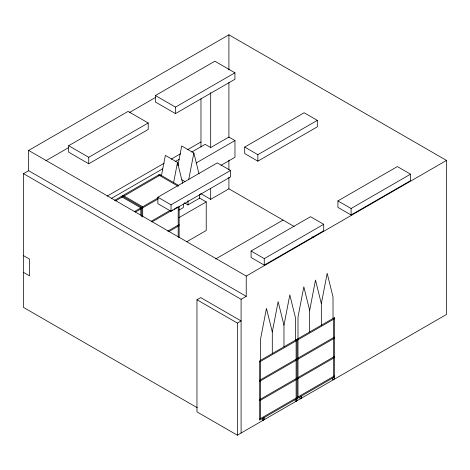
<?xml version="1.0" encoding="UTF-8"?>
<svg xmlns="http://www.w3.org/2000/svg" width="470" height="470" viewBox="0 0 470 470"><rect width="100%" height="100%" fill="white"/><g stroke="black" fill="none" stroke-linecap="round" stroke-linejoin="round"><path stroke-width="0.7" d="M161.422 175.862L165.358 155.405L177.501 162.414L182.654 183.235M173.565 182.877L177.501 162.414M177.901 165.722L181.702 145.964L193.846 152.979L198.998 173.794M188.687 179.787L193.846 152.979M272.295 353.552L272.295 331.979L278.134 301.64L283.968 325.234L283.968 346.807M283.968 325.234L289.808 294.901L295.648 318.495L295.648 340.069M309.665 331.973L309.665 310.4L315.505 280.067L321.339 303.661L321.339 325.234M321.339 303.661L327.179 273.323L333.019 296.917L333.019 318.49M28.635 150.424L246.233 276.055L246.233 296.329L28.635 170.704L28.635 150.424L228.908 34.803L446.5 160.429L446.5 314.454L237.356 435.197L196.959 411.873L196.959 299.754L200.696 297.598L241.092 320.922L237.356 323.078L196.959 299.754M155.394 95.528L214.849 61.2L234.93 72.797L234.93 79.265L175.475 113.593L155.394 101.996L155.394 95.528L175.475 107.119L234.93 72.797M68.655 145.712L128.11 111.384L148.197 122.975L148.197 129.45L88.742 163.777L68.655 152.18L68.655 145.712L88.742 157.303L148.197 122.975M197.324 407.772L23.5 307.415L23.5 173.671L28.635 170.704M45.854 160.763L68.679 147.586M129.538 112.448L155.535 97.443M107.142 196.131L164.206 163.19M171.18 159.166L180.686 153.672M187.659 149.648L200.978 141.958M111.255 198.505L162.608 168.859M175.287 161.533L179.094 159.342M191.772 152.022L205.084 144.331L210.689 147.568L228.908 137.052L234.976 140.559L234.976 157.274L220.988 165.352M114.545 200.379L159.518 174.417L178.5 185.374M115.479 200.919L160.452 174.952M196.184 162.955L234.976 140.559M157.861 197.212L217.316 162.884L230.488 170.487L230.488 176.961L171.033 211.288L157.861 203.68L157.861 197.212L171.033 204.814L230.488 170.487M244.694 147.081L304.143 112.753L317.315 120.361L317.315 126.829L257.86 161.157L244.694 153.555L244.694 147.081L257.86 154.683L317.315 120.361M134.162 211.706L158.231 197.805M135.431 212.052L158.231 198.886M151.264 221.247L170.269 210.272M151.898 221.958L172.801 209.89M174.07 209.162L177.866 206.964M199.709 194.463L200.978 193.734L210.689 199.339L228.908 188.822L294.249 226.552M179.035 210.067L183.341 207.581L183.341 203.986M184.363 202.782L188.012 204.885L199.685 198.146L199.685 194.551M178.823 217.739L206.224 201.918L206.224 230.5L186.919 241.645M167.731 231.152L179.135 224.572M169 231.499L179.135 225.647M215.677 258.964L283.034 220.078M251.086 251.033L310.541 216.705L323.713 224.308L323.713 230.782L264.257 265.109L251.086 257.501L251.086 251.033L264.257 258.635L323.713 224.308M337.912 200.901L397.367 166.574L410.539 174.182L410.539 180.65L351.084 214.978L337.912 207.376L337.912 200.901L351.084 208.504L410.539 174.182M246.233 276.055L446.5 160.429M23.5 173.671L241.092 299.296L246.233 296.329M259.681 361.906L334.429 318.754M259.681 380.242L334.429 337.09M259.681 381.323L334.429 338.171M259.681 399.659L334.429 356.507M259.681 400.74L334.429 357.588M259.681 419.076L334.429 375.924M312.01 236.804L313.449 237.632M181.937 179.81L184.974 181.561M199.374 197.964L206.224 201.918M158.584 174.952L178.201 186.279M123.081 195.45L142.698 206.776L142.698 216.97M122.147 195.99L141.764 207.317L141.764 216.782M121.213 196.53L140.83 207.858L140.83 215.137M23.5 255.639L29.569 259.146L29.569 275.867L23.5 272.359M309.665 310.4L303.826 286.806L297.992 317.144L297.992 396.956M272.295 331.979L266.455 308.385L260.615 338.717L260.615 418.535M351.084 208.504L351.084 214.978M333.494 318.214L333.494 376.458M297.058 339.252L297.058 398.578M296.124 339.792L296.124 398.037M264.257 258.635L264.257 265.109M257.86 154.683L257.86 161.157M241.092 299.296L241.092 433.04M237.356 323.078L237.356 435.197M228.908 34.803L228.908 70.007M228.908 82.473L228.908 137.481M228.908 160.223L228.908 169.752M228.908 177.09L228.908 188.822M210.689 92.637L210.689 147.451M210.689 188.376L210.689 199.339M200.978 98.776L200.978 147.063M188.012 200.572L188.012 204.885M179.135 206.124L179.135 237.432M178.201 207.393L178.201 237.244M175.475 107.119L175.475 113.593M171.033 204.814L171.033 211.288M88.742 157.303L88.742 163.777M334.429 317.679L259.681 360.831L259.681 420.151L334.429 376.999L334.429 317.679M263.664 419.98A1.328 0.764 -60 0 0 264.087 417.93A1.328 0.764 -60 0 0 262.519 419.316A1.328 0.764 -60 0 0 263.664 419.98M296.358 401.11A1.328 0.764 -60 0 0 296.782 399.054A1.328 0.764 -60 0 0 295.213 400.446A1.328 0.764 -60 0 0 296.358 401.11M301.041 398.407A1.328 0.764 -60 0 0 301.458 396.351A1.328 0.764 -60 0 0 299.889 397.743A1.328 0.764 -60 0 0 301.041 398.407M333.729 379.531A1.328 0.764 -60 0 0 334.152 377.475A1.328 0.764 -60 0 0 332.584 378.867A1.328 0.764 -60 0 0 333.729 379.531"/></g></svg>
